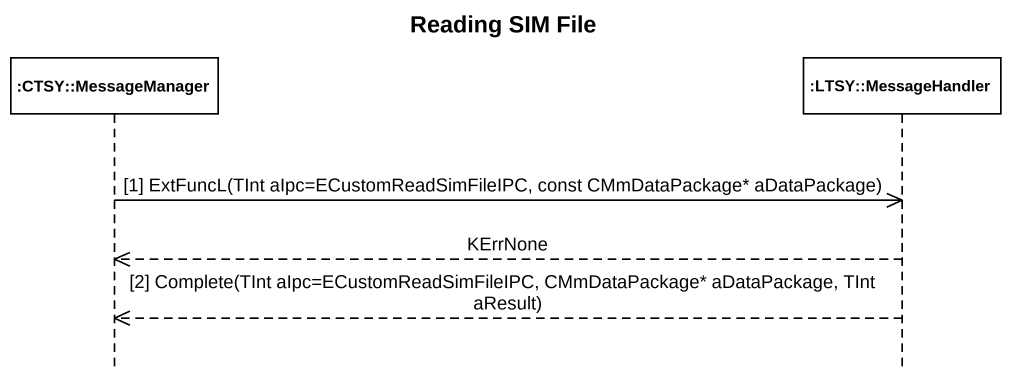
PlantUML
@startuml
title Reading SIM File
hide footbox
participant ":CTSY::MessageManager" as CTSY_MessageManager
participant ":LTSY::MessageHandler" as LTSY_MessageHandler

CTSY_MessageManager ->> LTSY_MessageHandler : [1] ExtFuncL(TInt aIpc=ECustomReadSimFileIPC, const CMmDataPackage* aDataPackage)
LTSY_MessageHandler -->> CTSY_MessageManager : KErrNone
LTSY_MessageHandler -->> CTSY_MessageManager : [2] Complete(TInt aIpc=ECustomReadSimFileIPC, CMmDataPackage* aDataPackage, TInt aResult)
@enduml
